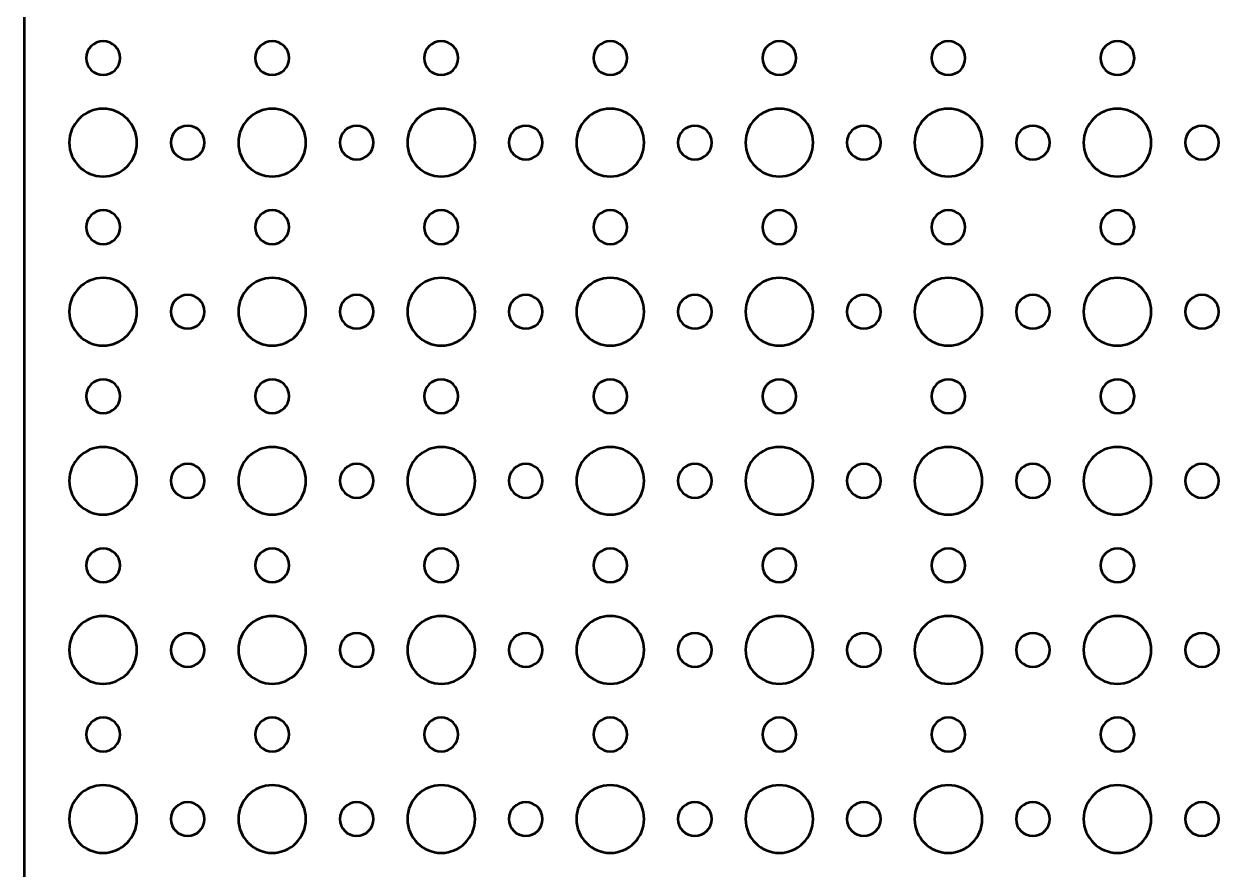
# Model space of a CAD drawing. Header units: centimetres. Extents: x -42 to 42, y -29.9 to 29.9.
# Drawn here: x -41.95 to -31.2, y 7.8 to 15.3 of the extents above; entities that cross this region are included whole.
import ezdxf

# ---------------------------------------------------------------- set-up
doc = ezdxf.new("R2010")
doc.units = ezdxf.units.CM
doc.header["$MEASUREMENT"] = 0
doc.layers.add('Layer 1', color=7, linetype='Continuous')

msp = doc.modelspace()

# ---------------------------------------------------------------- linework, layer by layer
at = {"layer": 'Layer 1', "lineweight": 53}
for points, knots in [([(41.95, 29.45), (41.95, 29.45), (41.95, -29.45), (41.95, -29.45), (41.95, -29.45), (41.95, -29.72614), (41.72614, -29.95), (41.45, -29.95), (41.45, -29.95), (41.45, -29.95), (-41.45, -29.95), (-41.45, -29.95), (-41.45, -29.95), (-41.72614, -29.95), (-41.95, -29.72614), (-41.95, -29.45), (-41.95, -29.45), (-41.95, -29.45), (-41.95, 29.45), (-41.95, 29.45), (-41.95, 29.45), (-41.95, 29.72614), (-41.72614, 29.95), (-41.45, 29.95), (-41.45, 29.95), (-41.45, 29.95), (41.45, 29.95), (41.45, 29.95), (41.45, 29.95), (41.72614, 29.95), (41.95, 29.72614), (41.95, 29.45)], [0, 0, 0, 0, 0.11111111, 0.11111111, 0.11111111, 0.11111111, 0.22222222, 0.22222222, 0.22222222, 0.22222222, 0.33333333, 0.33333333, 0.33333333, 0.33333333, 0.44444444, 0.44444444, 0.44444444, 0.44444444, 0.55555556, 0.55555556, 0.55555556, 0.55555556, 0.66666667, 0.66666667, 0.66666667, 0.66666667, 0.77777778, 0.77777778, 0.77777778, 0.77777778, 1, 1, 1, 1]), ([(-41.25, 14.85), (-41.33284, 14.85), (-41.4, 14.91716), (-41.4, 15), (-41.4, 15), (-41.4, 15.08284), (-41.33284, 15.15), (-41.25, 15.15), (-41.25, 15.15), (-41.16716, 15.15), (-41.1, 15.08284), (-41.1, 15), (-41.1, 15), (-41.1, 14.91716), (-41.16716, 14.85), (-41.25, 14.85)], [0, 0, 0, 0, 0.2, 0.2, 0.2, 0.2, 0.4, 0.4, 0.4, 0.4, 0.6, 0.6, 0.6, 0.6, 1, 1, 1, 1]), ([(-39.75, 14.85), (-39.83284, 14.85), (-39.9, 14.91716), (-39.9, 15), (-39.9, 15), (-39.9, 15.08284), (-39.83284, 15.15), (-39.75, 15.15), (-39.75, 15.15), (-39.66716, 15.15), (-39.6, 15.08284), (-39.6, 15), (-39.6, 15), (-39.6, 14.91716), (-39.66716, 14.85), (-39.75, 14.85)], [0, 0, 0, 0, 0.2, 0.2, 0.2, 0.2, 0.4, 0.4, 0.4, 0.4, 0.6, 0.6, 0.6, 0.6, 1, 1, 1, 1]), ([(-38.25, 14.85), (-38.33284, 14.85), (-38.4, 14.91716), (-38.4, 15), (-38.4, 15), (-38.4, 15.08284), (-38.33284, 15.15), (-38.25, 15.15), (-38.25, 15.15), (-38.16716, 15.15), (-38.1, 15.08284), (-38.1, 15), (-38.1, 15), (-38.1, 14.91716), (-38.16716, 14.85), (-38.25, 14.85)], [0, 0, 0, 0, 0.2, 0.2, 0.2, 0.2, 0.4, 0.4, 0.4, 0.4, 0.6, 0.6, 0.6, 0.6, 1, 1, 1, 1]), ([(-36.75, 14.85), (-36.83284, 14.85), (-36.9, 14.91716), (-36.9, 15), (-36.9, 15), (-36.9, 15.08284), (-36.83284, 15.15), (-36.75, 15.15), (-36.75, 15.15), (-36.66716, 15.15), (-36.6, 15.08284), (-36.6, 15), (-36.6, 15), (-36.6, 14.91716), (-36.66716, 14.85), (-36.75, 14.85)], [0, 0, 0, 0, 0.2, 0.2, 0.2, 0.2, 0.4, 0.4, 0.4, 0.4, 0.6, 0.6, 0.6, 0.6, 1, 1, 1, 1]), ([(-35.25, 14.85), (-35.33284, 14.85), (-35.4, 14.91716), (-35.4, 15), (-35.4, 15), (-35.4, 15.08284), (-35.33284, 15.15), (-35.25, 15.15), (-35.25, 15.15), (-35.16716, 15.15), (-35.1, 15.08284), (-35.1, 15), (-35.1, 15), (-35.1, 14.91716), (-35.16716, 14.85), (-35.25, 14.85)], [0, 0, 0, 0, 0.2, 0.2, 0.2, 0.2, 0.4, 0.4, 0.4, 0.4, 0.6, 0.6, 0.6, 0.6, 1, 1, 1, 1]), ([(-33.75, 14.85), (-33.83284, 14.85), (-33.9, 14.91716), (-33.9, 15), (-33.9, 15), (-33.9, 15.08284), (-33.83284, 15.15), (-33.75, 15.15), (-33.75, 15.15), (-33.66716, 15.15), (-33.6, 15.08284), (-33.6, 15), (-33.6, 15), (-33.6, 14.91716), (-33.66716, 14.85), (-33.75, 14.85)], [0, 0, 0, 0, 0.2, 0.2, 0.2, 0.2, 0.4, 0.4, 0.4, 0.4, 0.6, 0.6, 0.6, 0.6, 1, 1, 1, 1]), ([(-32.25, 14.85), (-32.33284, 14.85), (-32.4, 14.91716), (-32.4, 15), (-32.4, 15), (-32.4, 15.08284), (-32.33284, 15.15), (-32.25, 15.15), (-32.25, 15.15), (-32.16716, 15.15), (-32.1, 15.08284), (-32.1, 15), (-32.1, 15), (-32.1, 14.91716), (-32.16716, 14.85), (-32.25, 14.85)], [0, 0, 0, 0, 0.2, 0.2, 0.2, 0.2, 0.4, 0.4, 0.4, 0.4, 0.6, 0.6, 0.6, 0.6, 1, 1, 1, 1]), ([(-41.25, 13.95), (-41.41569, 13.95), (-41.55, 14.08431), (-41.55, 14.25), (-41.55, 14.25), (-41.55, 14.41569), (-41.41569, 14.55), (-41.25, 14.55), (-41.25, 14.55), (-41.08431, 14.55), (-40.95, 14.41569), (-40.95, 14.25), (-40.95, 14.25), (-40.95, 14.08431), (-41.08431, 13.95), (-41.25, 13.95)], [0, 0, 0, 0, 0.2, 0.2, 0.2, 0.2, 0.4, 0.4, 0.4, 0.4, 0.6, 0.6, 0.6, 0.6, 1, 1, 1, 1]), ([(-39.75, 13.95), (-39.91569, 13.95), (-40.05, 14.08431), (-40.05, 14.25), (-40.05, 14.25), (-40.05, 14.41569), (-39.91569, 14.55), (-39.75, 14.55), (-39.75, 14.55), (-39.58431, 14.55), (-39.45, 14.41569), (-39.45, 14.25), (-39.45, 14.25), (-39.45, 14.08431), (-39.58431, 13.95), (-39.75, 13.95)], [0, 0, 0, 0, 0.2, 0.2, 0.2, 0.2, 0.4, 0.4, 0.4, 0.4, 0.6, 0.6, 0.6, 0.6, 1, 1, 1, 1]), ([(-38.25, 13.95), (-38.41569, 13.95), (-38.55, 14.08431), (-38.55, 14.25), (-38.55, 14.25), (-38.55, 14.41569), (-38.41569, 14.55), (-38.25, 14.55), (-38.25, 14.55), (-38.08431, 14.55), (-37.95, 14.41569), (-37.95, 14.25), (-37.95, 14.25), (-37.95, 14.08431), (-38.08431, 13.95), (-38.25, 13.95)], [0, 0, 0, 0, 0.2, 0.2, 0.2, 0.2, 0.4, 0.4, 0.4, 0.4, 0.6, 0.6, 0.6, 0.6, 1, 1, 1, 1]), ([(-36.75, 13.95), (-36.91569, 13.95), (-37.05, 14.08431), (-37.05, 14.25), (-37.05, 14.25), (-37.05, 14.41569), (-36.91569, 14.55), (-36.75, 14.55), (-36.75, 14.55), (-36.58431, 14.55), (-36.45, 14.41569), (-36.45, 14.25), (-36.45, 14.25), (-36.45, 14.08431), (-36.58431, 13.95), (-36.75, 13.95)], [0, 0, 0, 0, 0.2, 0.2, 0.2, 0.2, 0.4, 0.4, 0.4, 0.4, 0.6, 0.6, 0.6, 0.6, 1, 1, 1, 1]), ([(-35.25, 13.95), (-35.41569, 13.95), (-35.55, 14.08431), (-35.55, 14.25), (-35.55, 14.25), (-35.55, 14.41569), (-35.41569, 14.55), (-35.25, 14.55), (-35.25, 14.55), (-35.08431, 14.55), (-34.95, 14.41569), (-34.95, 14.25), (-34.95, 14.25), (-34.95, 14.08431), (-35.08431, 13.95), (-35.25, 13.95)], [0, 0, 0, 0, 0.2, 0.2, 0.2, 0.2, 0.4, 0.4, 0.4, 0.4, 0.6, 0.6, 0.6, 0.6, 1, 1, 1, 1]), ([(-33.75, 13.95), (-33.91569, 13.95), (-34.05, 14.08431), (-34.05, 14.25), (-34.05, 14.25), (-34.05, 14.41569), (-33.91569, 14.55), (-33.75, 14.55), (-33.75, 14.55), (-33.58431, 14.55), (-33.45, 14.41569), (-33.45, 14.25), (-33.45, 14.25), (-33.45, 14.08431), (-33.58431, 13.95), (-33.75, 13.95)], [0, 0, 0, 0, 0.2, 0.2, 0.2, 0.2, 0.4, 0.4, 0.4, 0.4, 0.6, 0.6, 0.6, 0.6, 1, 1, 1, 1]), ([(-32.25, 13.95), (-32.41569, 13.95), (-32.55, 14.08431), (-32.55, 14.25), (-32.55, 14.25), (-32.55, 14.41569), (-32.41569, 14.55), (-32.25, 14.55), (-32.25, 14.55), (-32.08431, 14.55), (-31.95, 14.41569), (-31.95, 14.25), (-31.95, 14.25), (-31.95, 14.08431), (-32.08431, 13.95), (-32.25, 13.95)], [0, 0, 0, 0, 0.2, 0.2, 0.2, 0.2, 0.4, 0.4, 0.4, 0.4, 0.6, 0.6, 0.6, 0.6, 1, 1, 1, 1]), ([(-40.5, 14.1), (-40.58284, 14.1), (-40.65, 14.16716), (-40.65, 14.25), (-40.65, 14.25), (-40.65, 14.33284), (-40.58284, 14.4), (-40.5, 14.4), (-40.5, 14.4), (-40.41716, 14.4), (-40.35, 14.33284), (-40.35, 14.25), (-40.35, 14.25), (-40.35, 14.16716), (-40.41716, 14.1), (-40.5, 14.1)], [0, 0, 0, 0, 0.2, 0.2, 0.2, 0.2, 0.4, 0.4, 0.4, 0.4, 0.6, 0.6, 0.6, 0.6, 1, 1, 1, 1]), ([(-39, 14.1), (-39.08284, 14.1), (-39.15, 14.16716), (-39.15, 14.25), (-39.15, 14.25), (-39.15, 14.33284), (-39.08284, 14.4), (-39, 14.4), (-39, 14.4), (-38.91716, 14.4), (-38.85, 14.33284), (-38.85, 14.25), (-38.85, 14.25), (-38.85, 14.16716), (-38.91716, 14.1), (-39, 14.1)], [0, 0, 0, 0, 0.2, 0.2, 0.2, 0.2, 0.4, 0.4, 0.4, 0.4, 0.6, 0.6, 0.6, 0.6, 1, 1, 1, 1]), ([(-37.5, 14.1), (-37.58284, 14.1), (-37.65, 14.16716), (-37.65, 14.25), (-37.65, 14.25), (-37.65, 14.33284), (-37.58284, 14.4), (-37.5, 14.4), (-37.5, 14.4), (-37.41716, 14.4), (-37.35, 14.33284), (-37.35, 14.25), (-37.35, 14.25), (-37.35, 14.16716), (-37.41716, 14.1), (-37.5, 14.1)], [0, 0, 0, 0, 0.2, 0.2, 0.2, 0.2, 0.4, 0.4, 0.4, 0.4, 0.6, 0.6, 0.6, 0.6, 1, 1, 1, 1]), ([(-36, 14.1), (-36.08284, 14.1), (-36.15, 14.16716), (-36.15, 14.25), (-36.15, 14.25), (-36.15, 14.33284), (-36.08284, 14.4), (-36, 14.4), (-36, 14.4), (-35.91716, 14.4), (-35.85, 14.33284), (-35.85, 14.25), (-35.85, 14.25), (-35.85, 14.16716), (-35.91716, 14.1), (-36, 14.1)], [0, 0, 0, 0, 0.2, 0.2, 0.2, 0.2, 0.4, 0.4, 0.4, 0.4, 0.6, 0.6, 0.6, 0.6, 1, 1, 1, 1]), ([(-34.5, 14.1), (-34.58284, 14.1), (-34.65, 14.16716), (-34.65, 14.25), (-34.65, 14.25), (-34.65, 14.33284), (-34.58284, 14.4), (-34.5, 14.4), (-34.5, 14.4), (-34.41716, 14.4), (-34.35, 14.33284), (-34.35, 14.25), (-34.35, 14.25), (-34.35, 14.16716), (-34.41716, 14.1), (-34.5, 14.1)], [0, 0, 0, 0, 0.2, 0.2, 0.2, 0.2, 0.4, 0.4, 0.4, 0.4, 0.6, 0.6, 0.6, 0.6, 1, 1, 1, 1]), ([(-33, 14.1), (-33.08284, 14.1), (-33.15, 14.16716), (-33.15, 14.25), (-33.15, 14.25), (-33.15, 14.33284), (-33.08284, 14.4), (-33, 14.4), (-33, 14.4), (-32.91716, 14.4), (-32.85, 14.33284), (-32.85, 14.25), (-32.85, 14.25), (-32.85, 14.16716), (-32.91716, 14.1), (-33, 14.1)], [0, 0, 0, 0, 0.2, 0.2, 0.2, 0.2, 0.4, 0.4, 0.4, 0.4, 0.6, 0.6, 0.6, 0.6, 1, 1, 1, 1]), ([(-31.5, 14.1), (-31.58284, 14.1), (-31.65, 14.16716), (-31.65, 14.25), (-31.65, 14.25), (-31.65, 14.33284), (-31.58284, 14.4), (-31.5, 14.4), (-31.5, 14.4), (-31.41716, 14.4), (-31.35, 14.33284), (-31.35, 14.25), (-31.35, 14.25), (-31.35, 14.16716), (-31.41716, 14.1), (-31.5, 14.1)], [0, 0, 0, 0, 0.2, 0.2, 0.2, 0.2, 0.4, 0.4, 0.4, 0.4, 0.6, 0.6, 0.6, 0.6, 1, 1, 1, 1]), ([(-41.25, 13.35), (-41.33284, 13.35), (-41.4, 13.41716), (-41.4, 13.5), (-41.4, 13.5), (-41.4, 13.58284), (-41.33284, 13.65), (-41.25, 13.65), (-41.25, 13.65), (-41.16716, 13.65), (-41.1, 13.58284), (-41.1, 13.5), (-41.1, 13.5), (-41.1, 13.41716), (-41.16716, 13.35), (-41.25, 13.35)], [0, 0, 0, 0, 0.2, 0.2, 0.2, 0.2, 0.4, 0.4, 0.4, 0.4, 0.6, 0.6, 0.6, 0.6, 1, 1, 1, 1]), ([(-39.75, 13.35), (-39.83284, 13.35), (-39.9, 13.41716), (-39.9, 13.5), (-39.9, 13.5), (-39.9, 13.58284), (-39.83284, 13.65), (-39.75, 13.65), (-39.75, 13.65), (-39.66716, 13.65), (-39.6, 13.58284), (-39.6, 13.5), (-39.6, 13.5), (-39.6, 13.41716), (-39.66716, 13.35), (-39.75, 13.35)], [0, 0, 0, 0, 0.2, 0.2, 0.2, 0.2, 0.4, 0.4, 0.4, 0.4, 0.6, 0.6, 0.6, 0.6, 1, 1, 1, 1]), ([(-38.25, 13.35), (-38.33284, 13.35), (-38.4, 13.41716), (-38.4, 13.5), (-38.4, 13.5), (-38.4, 13.58284), (-38.33284, 13.65), (-38.25, 13.65), (-38.25, 13.65), (-38.16716, 13.65), (-38.1, 13.58284), (-38.1, 13.5), (-38.1, 13.5), (-38.1, 13.41716), (-38.16716, 13.35), (-38.25, 13.35)], [0, 0, 0, 0, 0.2, 0.2, 0.2, 0.2, 0.4, 0.4, 0.4, 0.4, 0.6, 0.6, 0.6, 0.6, 1, 1, 1, 1]), ([(-36.75, 13.35), (-36.83284, 13.35), (-36.9, 13.41716), (-36.9, 13.5), (-36.9, 13.5), (-36.9, 13.58284), (-36.83284, 13.65), (-36.75, 13.65), (-36.75, 13.65), (-36.66716, 13.65), (-36.6, 13.58284), (-36.6, 13.5), (-36.6, 13.5), (-36.6, 13.41716), (-36.66716, 13.35), (-36.75, 13.35)], [0, 0, 0, 0, 0.2, 0.2, 0.2, 0.2, 0.4, 0.4, 0.4, 0.4, 0.6, 0.6, 0.6, 0.6, 1, 1, 1, 1]), ([(-35.25, 13.35), (-35.33284, 13.35), (-35.4, 13.41716), (-35.4, 13.5), (-35.4, 13.5), (-35.4, 13.58284), (-35.33284, 13.65), (-35.25, 13.65), (-35.25, 13.65), (-35.16716, 13.65), (-35.1, 13.58284), (-35.1, 13.5), (-35.1, 13.5), (-35.1, 13.41716), (-35.16716, 13.35), (-35.25, 13.35)], [0, 0, 0, 0, 0.2, 0.2, 0.2, 0.2, 0.4, 0.4, 0.4, 0.4, 0.6, 0.6, 0.6, 0.6, 1, 1, 1, 1]), ([(-33.75, 13.35), (-33.83284, 13.35), (-33.9, 13.41716), (-33.9, 13.5), (-33.9, 13.5), (-33.9, 13.58284), (-33.83284, 13.65), (-33.75, 13.65), (-33.75, 13.65), (-33.66716, 13.65), (-33.6, 13.58284), (-33.6, 13.5), (-33.6, 13.5), (-33.6, 13.41716), (-33.66716, 13.35), (-33.75, 13.35)], [0, 0, 0, 0, 0.2, 0.2, 0.2, 0.2, 0.4, 0.4, 0.4, 0.4, 0.6, 0.6, 0.6, 0.6, 1, 1, 1, 1]), ([(-32.25, 13.35), (-32.33284, 13.35), (-32.4, 13.41716), (-32.4, 13.5), (-32.4, 13.5), (-32.4, 13.58284), (-32.33284, 13.65), (-32.25, 13.65), (-32.25, 13.65), (-32.16716, 13.65), (-32.1, 13.58284), (-32.1, 13.5), (-32.1, 13.5), (-32.1, 13.41716), (-32.16716, 13.35), (-32.25, 13.35)], [0, 0, 0, 0, 0.2, 0.2, 0.2, 0.2, 0.4, 0.4, 0.4, 0.4, 0.6, 0.6, 0.6, 0.6, 1, 1, 1, 1]), ([(-41.25, 12.45), (-41.41569, 12.45), (-41.55, 12.58431), (-41.55, 12.75), (-41.55, 12.75), (-41.55, 12.91569), (-41.41569, 13.05), (-41.25, 13.05), (-41.25, 13.05), (-41.08431, 13.05), (-40.95, 12.91569), (-40.95, 12.75), (-40.95, 12.75), (-40.95, 12.58431), (-41.08431, 12.45), (-41.25, 12.45)], [0, 0, 0, 0, 0.2, 0.2, 0.2, 0.2, 0.4, 0.4, 0.4, 0.4, 0.6, 0.6, 0.6, 0.6, 1, 1, 1, 1]), ([(-39.75, 12.45), (-39.91569, 12.45), (-40.05, 12.58431), (-40.05, 12.75), (-40.05, 12.75), (-40.05, 12.91569), (-39.91569, 13.05), (-39.75, 13.05), (-39.75, 13.05), (-39.58431, 13.05), (-39.45, 12.91569), (-39.45, 12.75), (-39.45, 12.75), (-39.45, 12.58431), (-39.58431, 12.45), (-39.75, 12.45)], [0, 0, 0, 0, 0.2, 0.2, 0.2, 0.2, 0.4, 0.4, 0.4, 0.4, 0.6, 0.6, 0.6, 0.6, 1, 1, 1, 1]), ([(-38.25, 12.45), (-38.41569, 12.45), (-38.55, 12.58431), (-38.55, 12.75), (-38.55, 12.75), (-38.55, 12.91569), (-38.41569, 13.05), (-38.25, 13.05), (-38.25, 13.05), (-38.08431, 13.05), (-37.95, 12.91569), (-37.95, 12.75), (-37.95, 12.75), (-37.95, 12.58431), (-38.08431, 12.45), (-38.25, 12.45)], [0, 0, 0, 0, 0.2, 0.2, 0.2, 0.2, 0.4, 0.4, 0.4, 0.4, 0.6, 0.6, 0.6, 0.6, 1, 1, 1, 1]), ([(-36.75, 12.45), (-36.91569, 12.45), (-37.05, 12.58431), (-37.05, 12.75), (-37.05, 12.75), (-37.05, 12.91569), (-36.91569, 13.05), (-36.75, 13.05), (-36.75, 13.05), (-36.58431, 13.05), (-36.45, 12.91569), (-36.45, 12.75), (-36.45, 12.75), (-36.45, 12.58431), (-36.58431, 12.45), (-36.75, 12.45)], [0, 0, 0, 0, 0.2, 0.2, 0.2, 0.2, 0.4, 0.4, 0.4, 0.4, 0.6, 0.6, 0.6, 0.6, 1, 1, 1, 1]), ([(-35.25, 12.45), (-35.41569, 12.45), (-35.55, 12.58431), (-35.55, 12.75), (-35.55, 12.75), (-35.55, 12.91569), (-35.41569, 13.05), (-35.25, 13.05), (-35.25, 13.05), (-35.08431, 13.05), (-34.95, 12.91569), (-34.95, 12.75), (-34.95, 12.75), (-34.95, 12.58431), (-35.08431, 12.45), (-35.25, 12.45)], [0, 0, 0, 0, 0.2, 0.2, 0.2, 0.2, 0.4, 0.4, 0.4, 0.4, 0.6, 0.6, 0.6, 0.6, 1, 1, 1, 1]), ([(-33.75, 12.45), (-33.91569, 12.45), (-34.05, 12.58431), (-34.05, 12.75), (-34.05, 12.75), (-34.05, 12.91569), (-33.91569, 13.05), (-33.75, 13.05), (-33.75, 13.05), (-33.58431, 13.05), (-33.45, 12.91569), (-33.45, 12.75), (-33.45, 12.75), (-33.45, 12.58431), (-33.58431, 12.45), (-33.75, 12.45)], [0, 0, 0, 0, 0.2, 0.2, 0.2, 0.2, 0.4, 0.4, 0.4, 0.4, 0.6, 0.6, 0.6, 0.6, 1, 1, 1, 1]), ([(-32.25, 12.45), (-32.41569, 12.45), (-32.55, 12.58431), (-32.55, 12.75), (-32.55, 12.75), (-32.55, 12.91569), (-32.41569, 13.05), (-32.25, 13.05), (-32.25, 13.05), (-32.08431, 13.05), (-31.95, 12.91569), (-31.95, 12.75), (-31.95, 12.75), (-31.95, 12.58431), (-32.08431, 12.45), (-32.25, 12.45)], [0, 0, 0, 0, 0.2, 0.2, 0.2, 0.2, 0.4, 0.4, 0.4, 0.4, 0.6, 0.6, 0.6, 0.6, 1, 1, 1, 1]), ([(-40.5, 12.6), (-40.58284, 12.6), (-40.65, 12.66716), (-40.65, 12.75), (-40.65, 12.75), (-40.65, 12.83284), (-40.58284, 12.9), (-40.5, 12.9), (-40.5, 12.9), (-40.41716, 12.9), (-40.35, 12.83284), (-40.35, 12.75), (-40.35, 12.75), (-40.35, 12.66716), (-40.41716, 12.6), (-40.5, 12.6)], [0, 0, 0, 0, 0.2, 0.2, 0.2, 0.2, 0.4, 0.4, 0.4, 0.4, 0.6, 0.6, 0.6, 0.6, 1, 1, 1, 1]), ([(-39, 12.6), (-39.08284, 12.6), (-39.15, 12.66716), (-39.15, 12.75), (-39.15, 12.75), (-39.15, 12.83284), (-39.08284, 12.9), (-39, 12.9), (-39, 12.9), (-38.91716, 12.9), (-38.85, 12.83284), (-38.85, 12.75), (-38.85, 12.75), (-38.85, 12.66716), (-38.91716, 12.6), (-39, 12.6)], [0, 0, 0, 0, 0.2, 0.2, 0.2, 0.2, 0.4, 0.4, 0.4, 0.4, 0.6, 0.6, 0.6, 0.6, 1, 1, 1, 1]), ([(-37.5, 12.6), (-37.58284, 12.6), (-37.65, 12.66716), (-37.65, 12.75), (-37.65, 12.75), (-37.65, 12.83284), (-37.58284, 12.9), (-37.5, 12.9), (-37.5, 12.9), (-37.41716, 12.9), (-37.35, 12.83284), (-37.35, 12.75), (-37.35, 12.75), (-37.35, 12.66716), (-37.41716, 12.6), (-37.5, 12.6)], [0, 0, 0, 0, 0.2, 0.2, 0.2, 0.2, 0.4, 0.4, 0.4, 0.4, 0.6, 0.6, 0.6, 0.6, 1, 1, 1, 1]), ([(-36, 12.6), (-36.08284, 12.6), (-36.15, 12.66716), (-36.15, 12.75), (-36.15, 12.75), (-36.15, 12.83284), (-36.08284, 12.9), (-36, 12.9), (-36, 12.9), (-35.91716, 12.9), (-35.85, 12.83284), (-35.85, 12.75), (-35.85, 12.75), (-35.85, 12.66716), (-35.91716, 12.6), (-36, 12.6)], [0, 0, 0, 0, 0.2, 0.2, 0.2, 0.2, 0.4, 0.4, 0.4, 0.4, 0.6, 0.6, 0.6, 0.6, 1, 1, 1, 1]), ([(-34.5, 12.6), (-34.58284, 12.6), (-34.65, 12.66716), (-34.65, 12.75), (-34.65, 12.75), (-34.65, 12.83284), (-34.58284, 12.9), (-34.5, 12.9), (-34.5, 12.9), (-34.41716, 12.9), (-34.35, 12.83284), (-34.35, 12.75), (-34.35, 12.75), (-34.35, 12.66716), (-34.41716, 12.6), (-34.5, 12.6)], [0, 0, 0, 0, 0.2, 0.2, 0.2, 0.2, 0.4, 0.4, 0.4, 0.4, 0.6, 0.6, 0.6, 0.6, 1, 1, 1, 1]), ([(-33, 12.6), (-33.08284, 12.6), (-33.15, 12.66716), (-33.15, 12.75), (-33.15, 12.75), (-33.15, 12.83284), (-33.08284, 12.9), (-33, 12.9), (-33, 12.9), (-32.91716, 12.9), (-32.85, 12.83284), (-32.85, 12.75), (-32.85, 12.75), (-32.85, 12.66716), (-32.91716, 12.6), (-33, 12.6)], [0, 0, 0, 0, 0.2, 0.2, 0.2, 0.2, 0.4, 0.4, 0.4, 0.4, 0.6, 0.6, 0.6, 0.6, 1, 1, 1, 1]), ([(-31.5, 12.6), (-31.58284, 12.6), (-31.65, 12.66716), (-31.65, 12.75), (-31.65, 12.75), (-31.65, 12.83284), (-31.58284, 12.9), (-31.5, 12.9), (-31.5, 12.9), (-31.41716, 12.9), (-31.35, 12.83284), (-31.35, 12.75), (-31.35, 12.75), (-31.35, 12.66716), (-31.41716, 12.6), (-31.5, 12.6)], [0, 0, 0, 0, 0.2, 0.2, 0.2, 0.2, 0.4, 0.4, 0.4, 0.4, 0.6, 0.6, 0.6, 0.6, 1, 1, 1, 1]), ([(-41.25, 11.85), (-41.33284, 11.85), (-41.4, 11.91716), (-41.4, 12), (-41.4, 12), (-41.4, 12.08284), (-41.33284, 12.15), (-41.25, 12.15), (-41.25, 12.15), (-41.16716, 12.15), (-41.1, 12.08284), (-41.1, 12), (-41.1, 12), (-41.1, 11.91716), (-41.16716, 11.85), (-41.25, 11.85)], [0, 0, 0, 0, 0.2, 0.2, 0.2, 0.2, 0.4, 0.4, 0.4, 0.4, 0.6, 0.6, 0.6, 0.6, 1, 1, 1, 1]), ([(-39.75, 11.85), (-39.83284, 11.85), (-39.9, 11.91716), (-39.9, 12), (-39.9, 12), (-39.9, 12.08284), (-39.83284, 12.15), (-39.75, 12.15), (-39.75, 12.15), (-39.66716, 12.15), (-39.6, 12.08284), (-39.6, 12), (-39.6, 12), (-39.6, 11.91716), (-39.66716, 11.85), (-39.75, 11.85)], [0, 0, 0, 0, 0.2, 0.2, 0.2, 0.2, 0.4, 0.4, 0.4, 0.4, 0.6, 0.6, 0.6, 0.6, 1, 1, 1, 1]), ([(-38.25, 11.85), (-38.33284, 11.85), (-38.4, 11.91716), (-38.4, 12), (-38.4, 12), (-38.4, 12.08284), (-38.33284, 12.15), (-38.25, 12.15), (-38.25, 12.15), (-38.16716, 12.15), (-38.1, 12.08284), (-38.1, 12), (-38.1, 12), (-38.1, 11.91716), (-38.16716, 11.85), (-38.25, 11.85)], [0, 0, 0, 0, 0.2, 0.2, 0.2, 0.2, 0.4, 0.4, 0.4, 0.4, 0.6, 0.6, 0.6, 0.6, 1, 1, 1, 1]), ([(-36.75, 11.85), (-36.83284, 11.85), (-36.9, 11.91716), (-36.9, 12), (-36.9, 12), (-36.9, 12.08284), (-36.83284, 12.15), (-36.75, 12.15), (-36.75, 12.15), (-36.66716, 12.15), (-36.6, 12.08284), (-36.6, 12), (-36.6, 12), (-36.6, 11.91716), (-36.66716, 11.85), (-36.75, 11.85)], [0, 0, 0, 0, 0.2, 0.2, 0.2, 0.2, 0.4, 0.4, 0.4, 0.4, 0.6, 0.6, 0.6, 0.6, 1, 1, 1, 1]), ([(-35.25, 11.85), (-35.33284, 11.85), (-35.4, 11.91716), (-35.4, 12), (-35.4, 12), (-35.4, 12.08284), (-35.33284, 12.15), (-35.25, 12.15), (-35.25, 12.15), (-35.16716, 12.15), (-35.1, 12.08284), (-35.1, 12), (-35.1, 12), (-35.1, 11.91716), (-35.16716, 11.85), (-35.25, 11.85)], [0, 0, 0, 0, 0.2, 0.2, 0.2, 0.2, 0.4, 0.4, 0.4, 0.4, 0.6, 0.6, 0.6, 0.6, 1, 1, 1, 1]), ([(-33.75, 11.85), (-33.83284, 11.85), (-33.9, 11.91716), (-33.9, 12), (-33.9, 12), (-33.9, 12.08284), (-33.83284, 12.15), (-33.75, 12.15), (-33.75, 12.15), (-33.66716, 12.15), (-33.6, 12.08284), (-33.6, 12), (-33.6, 12), (-33.6, 11.91716), (-33.66716, 11.85), (-33.75, 11.85)], [0, 0, 0, 0, 0.2, 0.2, 0.2, 0.2, 0.4, 0.4, 0.4, 0.4, 0.6, 0.6, 0.6, 0.6, 1, 1, 1, 1]), ([(-32.25, 11.85), (-32.33284, 11.85), (-32.4, 11.91716), (-32.4, 12), (-32.4, 12), (-32.4, 12.08284), (-32.33284, 12.15), (-32.25, 12.15), (-32.25, 12.15), (-32.16716, 12.15), (-32.1, 12.08284), (-32.1, 12), (-32.1, 12), (-32.1, 11.91716), (-32.16716, 11.85), (-32.25, 11.85)], [0, 0, 0, 0, 0.2, 0.2, 0.2, 0.2, 0.4, 0.4, 0.4, 0.4, 0.6, 0.6, 0.6, 0.6, 1, 1, 1, 1]), ([(-41.25, 10.95), (-41.41569, 10.95), (-41.55, 11.08431), (-41.55, 11.25), (-41.55, 11.25), (-41.55, 11.41569), (-41.41569, 11.55), (-41.25, 11.55), (-41.25, 11.55), (-41.08431, 11.55), (-40.95, 11.41569), (-40.95, 11.25), (-40.95, 11.25), (-40.95, 11.08431), (-41.08431, 10.95), (-41.25, 10.95)], [0, 0, 0, 0, 0.2, 0.2, 0.2, 0.2, 0.4, 0.4, 0.4, 0.4, 0.6, 0.6, 0.6, 0.6, 1, 1, 1, 1]), ([(-39.75, 10.95), (-39.91569, 10.95), (-40.05, 11.08431), (-40.05, 11.25), (-40.05, 11.25), (-40.05, 11.41569), (-39.91569, 11.55), (-39.75, 11.55), (-39.75, 11.55), (-39.58431, 11.55), (-39.45, 11.41569), (-39.45, 11.25), (-39.45, 11.25), (-39.45, 11.08431), (-39.58431, 10.95), (-39.75, 10.95)], [0, 0, 0, 0, 0.2, 0.2, 0.2, 0.2, 0.4, 0.4, 0.4, 0.4, 0.6, 0.6, 0.6, 0.6, 1, 1, 1, 1]), ([(-38.25, 10.95), (-38.41569, 10.95), (-38.55, 11.08431), (-38.55, 11.25), (-38.55, 11.25), (-38.55, 11.41569), (-38.41569, 11.55), (-38.25, 11.55), (-38.25, 11.55), (-38.08431, 11.55), (-37.95, 11.41569), (-37.95, 11.25), (-37.95, 11.25), (-37.95, 11.08431), (-38.08431, 10.95), (-38.25, 10.95)], [0, 0, 0, 0, 0.2, 0.2, 0.2, 0.2, 0.4, 0.4, 0.4, 0.4, 0.6, 0.6, 0.6, 0.6, 1, 1, 1, 1]), ([(-36.75, 10.95), (-36.91569, 10.95), (-37.05, 11.08431), (-37.05, 11.25), (-37.05, 11.25), (-37.05, 11.41569), (-36.91569, 11.55), (-36.75, 11.55), (-36.75, 11.55), (-36.58431, 11.55), (-36.45, 11.41569), (-36.45, 11.25), (-36.45, 11.25), (-36.45, 11.08431), (-36.58431, 10.95), (-36.75, 10.95)], [0, 0, 0, 0, 0.2, 0.2, 0.2, 0.2, 0.4, 0.4, 0.4, 0.4, 0.6, 0.6, 0.6, 0.6, 1, 1, 1, 1]), ([(-35.25, 10.95), (-35.41569, 10.95), (-35.55, 11.08431), (-35.55, 11.25), (-35.55, 11.25), (-35.55, 11.41569), (-35.41569, 11.55), (-35.25, 11.55), (-35.25, 11.55), (-35.08431, 11.55), (-34.95, 11.41569), (-34.95, 11.25), (-34.95, 11.25), (-34.95, 11.08431), (-35.08431, 10.95), (-35.25, 10.95)], [0, 0, 0, 0, 0.2, 0.2, 0.2, 0.2, 0.4, 0.4, 0.4, 0.4, 0.6, 0.6, 0.6, 0.6, 1, 1, 1, 1]), ([(-33.75, 10.95), (-33.91569, 10.95), (-34.05, 11.08431), (-34.05, 11.25), (-34.05, 11.25), (-34.05, 11.41569), (-33.91569, 11.55), (-33.75, 11.55), (-33.75, 11.55), (-33.58431, 11.55), (-33.45, 11.41569), (-33.45, 11.25), (-33.45, 11.25), (-33.45, 11.08431), (-33.58431, 10.95), (-33.75, 10.95)], [0, 0, 0, 0, 0.2, 0.2, 0.2, 0.2, 0.4, 0.4, 0.4, 0.4, 0.6, 0.6, 0.6, 0.6, 1, 1, 1, 1]), ([(-32.25, 10.95), (-32.41569, 10.95), (-32.55, 11.08431), (-32.55, 11.25), (-32.55, 11.25), (-32.55, 11.41569), (-32.41569, 11.55), (-32.25, 11.55), (-32.25, 11.55), (-32.08431, 11.55), (-31.95, 11.41569), (-31.95, 11.25), (-31.95, 11.25), (-31.95, 11.08431), (-32.08431, 10.95), (-32.25, 10.95)], [0, 0, 0, 0, 0.2, 0.2, 0.2, 0.2, 0.4, 0.4, 0.4, 0.4, 0.6, 0.6, 0.6, 0.6, 1, 1, 1, 1]), ([(-40.5, 11.1), (-40.58284, 11.1), (-40.65, 11.16716), (-40.65, 11.25), (-40.65, 11.25), (-40.65, 11.33284), (-40.58284, 11.4), (-40.5, 11.4), (-40.5, 11.4), (-40.41716, 11.4), (-40.35, 11.33284), (-40.35, 11.25), (-40.35, 11.25), (-40.35, 11.16716), (-40.41716, 11.1), (-40.5, 11.1)], [0, 0, 0, 0, 0.2, 0.2, 0.2, 0.2, 0.4, 0.4, 0.4, 0.4, 0.6, 0.6, 0.6, 0.6, 1, 1, 1, 1]), ([(-39, 11.1), (-39.08284, 11.1), (-39.15, 11.16716), (-39.15, 11.25), (-39.15, 11.25), (-39.15, 11.33284), (-39.08284, 11.4), (-39, 11.4), (-39, 11.4), (-38.91716, 11.4), (-38.85, 11.33284), (-38.85, 11.25), (-38.85, 11.25), (-38.85, 11.16716), (-38.91716, 11.1), (-39, 11.1)], [0, 0, 0, 0, 0.2, 0.2, 0.2, 0.2, 0.4, 0.4, 0.4, 0.4, 0.6, 0.6, 0.6, 0.6, 1, 1, 1, 1]), ([(-37.5, 11.1), (-37.58284, 11.1), (-37.65, 11.16716), (-37.65, 11.25), (-37.65, 11.25), (-37.65, 11.33284), (-37.58284, 11.4), (-37.5, 11.4), (-37.5, 11.4), (-37.41716, 11.4), (-37.35, 11.33284), (-37.35, 11.25), (-37.35, 11.25), (-37.35, 11.16716), (-37.41716, 11.1), (-37.5, 11.1)], [0, 0, 0, 0, 0.2, 0.2, 0.2, 0.2, 0.4, 0.4, 0.4, 0.4, 0.6, 0.6, 0.6, 0.6, 1, 1, 1, 1]), ([(-36, 11.1), (-36.08284, 11.1), (-36.15, 11.16716), (-36.15, 11.25), (-36.15, 11.25), (-36.15, 11.33284), (-36.08284, 11.4), (-36, 11.4), (-36, 11.4), (-35.91716, 11.4), (-35.85, 11.33284), (-35.85, 11.25), (-35.85, 11.25), (-35.85, 11.16716), (-35.91716, 11.1), (-36, 11.1)], [0, 0, 0, 0, 0.2, 0.2, 0.2, 0.2, 0.4, 0.4, 0.4, 0.4, 0.6, 0.6, 0.6, 0.6, 1, 1, 1, 1]), ([(-34.5, 11.1), (-34.58284, 11.1), (-34.65, 11.16716), (-34.65, 11.25), (-34.65, 11.25), (-34.65, 11.33284), (-34.58284, 11.4), (-34.5, 11.4), (-34.5, 11.4), (-34.41716, 11.4), (-34.35, 11.33284), (-34.35, 11.25), (-34.35, 11.25), (-34.35, 11.16716), (-34.41716, 11.1), (-34.5, 11.1)], [0, 0, 0, 0, 0.2, 0.2, 0.2, 0.2, 0.4, 0.4, 0.4, 0.4, 0.6, 0.6, 0.6, 0.6, 1, 1, 1, 1]), ([(-33, 11.1), (-33.08284, 11.1), (-33.15, 11.16716), (-33.15, 11.25), (-33.15, 11.25), (-33.15, 11.33284), (-33.08284, 11.4), (-33, 11.4), (-33, 11.4), (-32.91716, 11.4), (-32.85, 11.33284), (-32.85, 11.25), (-32.85, 11.25), (-32.85, 11.16716), (-32.91716, 11.1), (-33, 11.1)], [0, 0, 0, 0, 0.2, 0.2, 0.2, 0.2, 0.4, 0.4, 0.4, 0.4, 0.6, 0.6, 0.6, 0.6, 1, 1, 1, 1]), ([(-31.5, 11.1), (-31.58284, 11.1), (-31.65, 11.16716), (-31.65, 11.25), (-31.65, 11.25), (-31.65, 11.33284), (-31.58284, 11.4), (-31.5, 11.4), (-31.5, 11.4), (-31.41716, 11.4), (-31.35, 11.33284), (-31.35, 11.25), (-31.35, 11.25), (-31.35, 11.16716), (-31.41716, 11.1), (-31.5, 11.1)], [0, 0, 0, 0, 0.2, 0.2, 0.2, 0.2, 0.4, 0.4, 0.4, 0.4, 0.6, 0.6, 0.6, 0.6, 1, 1, 1, 1]), ([(-41.25, 10.35), (-41.33284, 10.35), (-41.4, 10.41716), (-41.4, 10.5), (-41.4, 10.5), (-41.4, 10.58284), (-41.33284, 10.65), (-41.25, 10.65), (-41.25, 10.65), (-41.16716, 10.65), (-41.1, 10.58284), (-41.1, 10.5), (-41.1, 10.5), (-41.1, 10.41716), (-41.16716, 10.35), (-41.25, 10.35)], [0, 0, 0, 0, 0.2, 0.2, 0.2, 0.2, 0.4, 0.4, 0.4, 0.4, 0.6, 0.6, 0.6, 0.6, 1, 1, 1, 1]), ([(-39.75, 10.35), (-39.83284, 10.35), (-39.9, 10.41716), (-39.9, 10.5), (-39.9, 10.5), (-39.9, 10.58284), (-39.83284, 10.65), (-39.75, 10.65), (-39.75, 10.65), (-39.66716, 10.65), (-39.6, 10.58284), (-39.6, 10.5), (-39.6, 10.5), (-39.6, 10.41716), (-39.66716, 10.35), (-39.75, 10.35)], [0, 0, 0, 0, 0.2, 0.2, 0.2, 0.2, 0.4, 0.4, 0.4, 0.4, 0.6, 0.6, 0.6, 0.6, 1, 1, 1, 1]), ([(-38.25, 10.35), (-38.33284, 10.35), (-38.4, 10.41716), (-38.4, 10.5), (-38.4, 10.5), (-38.4, 10.58284), (-38.33284, 10.65), (-38.25, 10.65), (-38.25, 10.65), (-38.16716, 10.65), (-38.1, 10.58284), (-38.1, 10.5), (-38.1, 10.5), (-38.1, 10.41716), (-38.16716, 10.35), (-38.25, 10.35)], [0, 0, 0, 0, 0.2, 0.2, 0.2, 0.2, 0.4, 0.4, 0.4, 0.4, 0.6, 0.6, 0.6, 0.6, 1, 1, 1, 1]), ([(-36.75, 10.35), (-36.83284, 10.35), (-36.9, 10.41716), (-36.9, 10.5), (-36.9, 10.5), (-36.9, 10.58284), (-36.83284, 10.65), (-36.75, 10.65), (-36.75, 10.65), (-36.66716, 10.65), (-36.6, 10.58284), (-36.6, 10.5), (-36.6, 10.5), (-36.6, 10.41716), (-36.66716, 10.35), (-36.75, 10.35)], [0, 0, 0, 0, 0.2, 0.2, 0.2, 0.2, 0.4, 0.4, 0.4, 0.4, 0.6, 0.6, 0.6, 0.6, 1, 1, 1, 1]), ([(-35.25, 10.35), (-35.33284, 10.35), (-35.4, 10.41716), (-35.4, 10.5), (-35.4, 10.5), (-35.4, 10.58284), (-35.33284, 10.65), (-35.25, 10.65), (-35.25, 10.65), (-35.16716, 10.65), (-35.1, 10.58284), (-35.1, 10.5), (-35.1, 10.5), (-35.1, 10.41716), (-35.16716, 10.35), (-35.25, 10.35)], [0, 0, 0, 0, 0.2, 0.2, 0.2, 0.2, 0.4, 0.4, 0.4, 0.4, 0.6, 0.6, 0.6, 0.6, 1, 1, 1, 1]), ([(-33.75, 10.35), (-33.83284, 10.35), (-33.9, 10.41716), (-33.9, 10.5), (-33.9, 10.5), (-33.9, 10.58284), (-33.83284, 10.65), (-33.75, 10.65), (-33.75, 10.65), (-33.66716, 10.65), (-33.6, 10.58284), (-33.6, 10.5), (-33.6, 10.5), (-33.6, 10.41716), (-33.66716, 10.35), (-33.75, 10.35)], [0, 0, 0, 0, 0.2, 0.2, 0.2, 0.2, 0.4, 0.4, 0.4, 0.4, 0.6, 0.6, 0.6, 0.6, 1, 1, 1, 1]), ([(-32.25, 10.35), (-32.33284, 10.35), (-32.4, 10.41716), (-32.4, 10.5), (-32.4, 10.5), (-32.4, 10.58284), (-32.33284, 10.65), (-32.25, 10.65), (-32.25, 10.65), (-32.16716, 10.65), (-32.1, 10.58284), (-32.1, 10.5), (-32.1, 10.5), (-32.1, 10.41716), (-32.16716, 10.35), (-32.25, 10.35)], [0, 0, 0, 0, 0.2, 0.2, 0.2, 0.2, 0.4, 0.4, 0.4, 0.4, 0.6, 0.6, 0.6, 0.6, 1, 1, 1, 1]), ([(-41.25, 9.45), (-41.41569, 9.45), (-41.55, 9.58431), (-41.55, 9.75), (-41.55, 9.75), (-41.55, 9.91569), (-41.41569, 10.05), (-41.25, 10.05), (-41.25, 10.05), (-41.08431, 10.05), (-40.95, 9.91569), (-40.95, 9.75), (-40.95, 9.75), (-40.95, 9.58431), (-41.08431, 9.45), (-41.25, 9.45)], [0, 0, 0, 0, 0.2, 0.2, 0.2, 0.2, 0.4, 0.4, 0.4, 0.4, 0.6, 0.6, 0.6, 0.6, 1, 1, 1, 1]), ([(-39.75, 9.45), (-39.91569, 9.45), (-40.05, 9.58431), (-40.05, 9.75), (-40.05, 9.75), (-40.05, 9.91569), (-39.91569, 10.05), (-39.75, 10.05), (-39.75, 10.05), (-39.58431, 10.05), (-39.45, 9.91569), (-39.45, 9.75), (-39.45, 9.75), (-39.45, 9.58431), (-39.58431, 9.45), (-39.75, 9.45)], [0, 0, 0, 0, 0.2, 0.2, 0.2, 0.2, 0.4, 0.4, 0.4, 0.4, 0.6, 0.6, 0.6, 0.6, 1, 1, 1, 1]), ([(-38.25, 9.45), (-38.41569, 9.45), (-38.55, 9.58431), (-38.55, 9.75), (-38.55, 9.75), (-38.55, 9.91569), (-38.41569, 10.05), (-38.25, 10.05), (-38.25, 10.05), (-38.08431, 10.05), (-37.95, 9.91569), (-37.95, 9.75), (-37.95, 9.75), (-37.95, 9.58431), (-38.08431, 9.45), (-38.25, 9.45)], [0, 0, 0, 0, 0.2, 0.2, 0.2, 0.2, 0.4, 0.4, 0.4, 0.4, 0.6, 0.6, 0.6, 0.6, 1, 1, 1, 1]), ([(-36.75, 9.45), (-36.91569, 9.45), (-37.05, 9.58431), (-37.05, 9.75), (-37.05, 9.75), (-37.05, 9.91569), (-36.91569, 10.05), (-36.75, 10.05), (-36.75, 10.05), (-36.58431, 10.05), (-36.45, 9.91569), (-36.45, 9.75), (-36.45, 9.75), (-36.45, 9.58431), (-36.58431, 9.45), (-36.75, 9.45)], [0, 0, 0, 0, 0.2, 0.2, 0.2, 0.2, 0.4, 0.4, 0.4, 0.4, 0.6, 0.6, 0.6, 0.6, 1, 1, 1, 1]), ([(-35.25, 9.45), (-35.41569, 9.45), (-35.55, 9.58431), (-35.55, 9.75), (-35.55, 9.75), (-35.55, 9.91569), (-35.41569, 10.05), (-35.25, 10.05), (-35.25, 10.05), (-35.08431, 10.05), (-34.95, 9.91569), (-34.95, 9.75), (-34.95, 9.75), (-34.95, 9.58431), (-35.08431, 9.45), (-35.25, 9.45)], [0, 0, 0, 0, 0.2, 0.2, 0.2, 0.2, 0.4, 0.4, 0.4, 0.4, 0.6, 0.6, 0.6, 0.6, 1, 1, 1, 1]), ([(-33.75, 9.45), (-33.91569, 9.45), (-34.05, 9.58431), (-34.05, 9.75), (-34.05, 9.75), (-34.05, 9.91569), (-33.91569, 10.05), (-33.75, 10.05), (-33.75, 10.05), (-33.58431, 10.05), (-33.45, 9.91569), (-33.45, 9.75), (-33.45, 9.75), (-33.45, 9.58431), (-33.58431, 9.45), (-33.75, 9.45)], [0, 0, 0, 0, 0.2, 0.2, 0.2, 0.2, 0.4, 0.4, 0.4, 0.4, 0.6, 0.6, 0.6, 0.6, 1, 1, 1, 1]), ([(-32.25, 9.45), (-32.41569, 9.45), (-32.55, 9.58431), (-32.55, 9.75), (-32.55, 9.75), (-32.55, 9.91569), (-32.41569, 10.05), (-32.25, 10.05), (-32.25, 10.05), (-32.08431, 10.05), (-31.95, 9.91569), (-31.95, 9.75), (-31.95, 9.75), (-31.95, 9.58431), (-32.08431, 9.45), (-32.25, 9.45)], [0, 0, 0, 0, 0.2, 0.2, 0.2, 0.2, 0.4, 0.4, 0.4, 0.4, 0.6, 0.6, 0.6, 0.6, 1, 1, 1, 1]), ([(-40.5, 9.6), (-40.58284, 9.6), (-40.65, 9.66716), (-40.65, 9.75), (-40.65, 9.75), (-40.65, 9.83284), (-40.58284, 9.9), (-40.5, 9.9), (-40.5, 9.9), (-40.41716, 9.9), (-40.35, 9.83284), (-40.35, 9.75), (-40.35, 9.75), (-40.35, 9.66716), (-40.41716, 9.6), (-40.5, 9.6)], [0, 0, 0, 0, 0.2, 0.2, 0.2, 0.2, 0.4, 0.4, 0.4, 0.4, 0.6, 0.6, 0.6, 0.6, 1, 1, 1, 1]), ([(-39, 9.6), (-39.08284, 9.6), (-39.15, 9.66716), (-39.15, 9.75), (-39.15, 9.75), (-39.15, 9.83284), (-39.08284, 9.9), (-39, 9.9), (-39, 9.9), (-38.91716, 9.9), (-38.85, 9.83284), (-38.85, 9.75), (-38.85, 9.75), (-38.85, 9.66716), (-38.91716, 9.6), (-39, 9.6)], [0, 0, 0, 0, 0.2, 0.2, 0.2, 0.2, 0.4, 0.4, 0.4, 0.4, 0.6, 0.6, 0.6, 0.6, 1, 1, 1, 1]), ([(-37.5, 9.6), (-37.58284, 9.6), (-37.65, 9.66716), (-37.65, 9.75), (-37.65, 9.75), (-37.65, 9.83284), (-37.58284, 9.9), (-37.5, 9.9), (-37.5, 9.9), (-37.41716, 9.9), (-37.35, 9.83284), (-37.35, 9.75), (-37.35, 9.75), (-37.35, 9.66716), (-37.41716, 9.6), (-37.5, 9.6)], [0, 0, 0, 0, 0.2, 0.2, 0.2, 0.2, 0.4, 0.4, 0.4, 0.4, 0.6, 0.6, 0.6, 0.6, 1, 1, 1, 1]), ([(-36, 9.6), (-36.08284, 9.6), (-36.15, 9.66716), (-36.15, 9.75), (-36.15, 9.75), (-36.15, 9.83284), (-36.08284, 9.9), (-36, 9.9), (-36, 9.9), (-35.91716, 9.9), (-35.85, 9.83284), (-35.85, 9.75), (-35.85, 9.75), (-35.85, 9.66716), (-35.91716, 9.6), (-36, 9.6)], [0, 0, 0, 0, 0.2, 0.2, 0.2, 0.2, 0.4, 0.4, 0.4, 0.4, 0.6, 0.6, 0.6, 0.6, 1, 1, 1, 1]), ([(-34.5, 9.6), (-34.58284, 9.6), (-34.65, 9.66716), (-34.65, 9.75), (-34.65, 9.75), (-34.65, 9.83284), (-34.58284, 9.9), (-34.5, 9.9), (-34.5, 9.9), (-34.41716, 9.9), (-34.35, 9.83284), (-34.35, 9.75), (-34.35, 9.75), (-34.35, 9.66716), (-34.41716, 9.6), (-34.5, 9.6)], [0, 0, 0, 0, 0.2, 0.2, 0.2, 0.2, 0.4, 0.4, 0.4, 0.4, 0.6, 0.6, 0.6, 0.6, 1, 1, 1, 1]), ([(-33, 9.6), (-33.08284, 9.6), (-33.15, 9.66716), (-33.15, 9.75), (-33.15, 9.75), (-33.15, 9.83284), (-33.08284, 9.9), (-33, 9.9), (-33, 9.9), (-32.91716, 9.9), (-32.85, 9.83284), (-32.85, 9.75), (-32.85, 9.75), (-32.85, 9.66716), (-32.91716, 9.6), (-33, 9.6)], [0, 0, 0, 0, 0.2, 0.2, 0.2, 0.2, 0.4, 0.4, 0.4, 0.4, 0.6, 0.6, 0.6, 0.6, 1, 1, 1, 1]), ([(-31.5, 9.6), (-31.58284, 9.6), (-31.65, 9.66716), (-31.65, 9.75), (-31.65, 9.75), (-31.65, 9.83284), (-31.58284, 9.9), (-31.5, 9.9), (-31.5, 9.9), (-31.41716, 9.9), (-31.35, 9.83284), (-31.35, 9.75), (-31.35, 9.75), (-31.35, 9.66716), (-31.41716, 9.6), (-31.5, 9.6)], [0, 0, 0, 0, 0.2, 0.2, 0.2, 0.2, 0.4, 0.4, 0.4, 0.4, 0.6, 0.6, 0.6, 0.6, 1, 1, 1, 1]), ([(-41.25, 8.85), (-41.33284, 8.85), (-41.4, 8.91716), (-41.4, 9), (-41.4, 9), (-41.4, 9.08284), (-41.33284, 9.15), (-41.25, 9.15), (-41.25, 9.15), (-41.16716, 9.15), (-41.1, 9.08284), (-41.1, 9), (-41.1, 9), (-41.1, 8.91716), (-41.16716, 8.85), (-41.25, 8.85)], [0, 0, 0, 0, 0.2, 0.2, 0.2, 0.2, 0.4, 0.4, 0.4, 0.4, 0.6, 0.6, 0.6, 0.6, 1, 1, 1, 1]), ([(-39.75, 8.85), (-39.83284, 8.85), (-39.9, 8.91716), (-39.9, 9), (-39.9, 9), (-39.9, 9.08284), (-39.83284, 9.15), (-39.75, 9.15), (-39.75, 9.15), (-39.66716, 9.15), (-39.6, 9.08284), (-39.6, 9), (-39.6, 9), (-39.6, 8.91716), (-39.66716, 8.85), (-39.75, 8.85)], [0, 0, 0, 0, 0.2, 0.2, 0.2, 0.2, 0.4, 0.4, 0.4, 0.4, 0.6, 0.6, 0.6, 0.6, 1, 1, 1, 1]), ([(-38.25, 8.85), (-38.33284, 8.85), (-38.4, 8.91716), (-38.4, 9), (-38.4, 9), (-38.4, 9.08284), (-38.33284, 9.15), (-38.25, 9.15), (-38.25, 9.15), (-38.16716, 9.15), (-38.1, 9.08284), (-38.1, 9), (-38.1, 9), (-38.1, 8.91716), (-38.16716, 8.85), (-38.25, 8.85)], [0, 0, 0, 0, 0.2, 0.2, 0.2, 0.2, 0.4, 0.4, 0.4, 0.4, 0.6, 0.6, 0.6, 0.6, 1, 1, 1, 1]), ([(-36.75, 8.85), (-36.83284, 8.85), (-36.9, 8.91716), (-36.9, 9), (-36.9, 9), (-36.9, 9.08284), (-36.83284, 9.15), (-36.75, 9.15), (-36.75, 9.15), (-36.66716, 9.15), (-36.6, 9.08284), (-36.6, 9), (-36.6, 9), (-36.6, 8.91716), (-36.66716, 8.85), (-36.75, 8.85)], [0, 0, 0, 0, 0.2, 0.2, 0.2, 0.2, 0.4, 0.4, 0.4, 0.4, 0.6, 0.6, 0.6, 0.6, 1, 1, 1, 1]), ([(-35.25, 8.85), (-35.33284, 8.85), (-35.4, 8.91716), (-35.4, 9), (-35.4, 9), (-35.4, 9.08284), (-35.33284, 9.15), (-35.25, 9.15), (-35.25, 9.15), (-35.16716, 9.15), (-35.1, 9.08284), (-35.1, 9), (-35.1, 9), (-35.1, 8.91716), (-35.16716, 8.85), (-35.25, 8.85)], [0, 0, 0, 0, 0.2, 0.2, 0.2, 0.2, 0.4, 0.4, 0.4, 0.4, 0.6, 0.6, 0.6, 0.6, 1, 1, 1, 1]), ([(-33.75, 8.85), (-33.83284, 8.85), (-33.9, 8.91716), (-33.9, 9), (-33.9, 9), (-33.9, 9.08284), (-33.83284, 9.15), (-33.75, 9.15), (-33.75, 9.15), (-33.66716, 9.15), (-33.6, 9.08284), (-33.6, 9), (-33.6, 9), (-33.6, 8.91716), (-33.66716, 8.85), (-33.75, 8.85)], [0, 0, 0, 0, 0.2, 0.2, 0.2, 0.2, 0.4, 0.4, 0.4, 0.4, 0.6, 0.6, 0.6, 0.6, 1, 1, 1, 1]), ([(-32.25, 8.85), (-32.33284, 8.85), (-32.4, 8.91716), (-32.4, 9), (-32.4, 9), (-32.4, 9.08284), (-32.33284, 9.15), (-32.25, 9.15), (-32.25, 9.15), (-32.16716, 9.15), (-32.1, 9.08284), (-32.1, 9), (-32.1, 9), (-32.1, 8.91716), (-32.16716, 8.85), (-32.25, 8.85)], [0, 0, 0, 0, 0.2, 0.2, 0.2, 0.2, 0.4, 0.4, 0.4, 0.4, 0.6, 0.6, 0.6, 0.6, 1, 1, 1, 1]), ([(-41.25, 7.95), (-41.41569, 7.95), (-41.55, 8.08431), (-41.55, 8.25), (-41.55, 8.25), (-41.55, 8.41569), (-41.41569, 8.55), (-41.25, 8.55), (-41.25, 8.55), (-41.08431, 8.55), (-40.95, 8.41569), (-40.95, 8.25), (-40.95, 8.25), (-40.95, 8.08431), (-41.08431, 7.95), (-41.25, 7.95)], [0, 0, 0, 0, 0.2, 0.2, 0.2, 0.2, 0.4, 0.4, 0.4, 0.4, 0.6, 0.6, 0.6, 0.6, 1, 1, 1, 1]), ([(-39.75, 7.95), (-39.91569, 7.95), (-40.05, 8.08431), (-40.05, 8.25), (-40.05, 8.25), (-40.05, 8.41569), (-39.91569, 8.55), (-39.75, 8.55), (-39.75, 8.55), (-39.58431, 8.55), (-39.45, 8.41569), (-39.45, 8.25), (-39.45, 8.25), (-39.45, 8.08431), (-39.58431, 7.95), (-39.75, 7.95)], [0, 0, 0, 0, 0.2, 0.2, 0.2, 0.2, 0.4, 0.4, 0.4, 0.4, 0.6, 0.6, 0.6, 0.6, 1, 1, 1, 1]), ([(-38.25, 7.95), (-38.41569, 7.95), (-38.55, 8.08431), (-38.55, 8.25), (-38.55, 8.25), (-38.55, 8.41569), (-38.41569, 8.55), (-38.25, 8.55), (-38.25, 8.55), (-38.08431, 8.55), (-37.95, 8.41569), (-37.95, 8.25), (-37.95, 8.25), (-37.95, 8.08431), (-38.08431, 7.95), (-38.25, 7.95)], [0, 0, 0, 0, 0.2, 0.2, 0.2, 0.2, 0.4, 0.4, 0.4, 0.4, 0.6, 0.6, 0.6, 0.6, 1, 1, 1, 1]), ([(-36.75, 7.95), (-36.91569, 7.95), (-37.05, 8.08431), (-37.05, 8.25), (-37.05, 8.25), (-37.05, 8.41569), (-36.91569, 8.55), (-36.75, 8.55), (-36.75, 8.55), (-36.58431, 8.55), (-36.45, 8.41569), (-36.45, 8.25), (-36.45, 8.25), (-36.45, 8.08431), (-36.58431, 7.95), (-36.75, 7.95)], [0, 0, 0, 0, 0.2, 0.2, 0.2, 0.2, 0.4, 0.4, 0.4, 0.4, 0.6, 0.6, 0.6, 0.6, 1, 1, 1, 1]), ([(-35.25, 7.95), (-35.41569, 7.95), (-35.55, 8.08431), (-35.55, 8.25), (-35.55, 8.25), (-35.55, 8.41569), (-35.41569, 8.55), (-35.25, 8.55), (-35.25, 8.55), (-35.08431, 8.55), (-34.95, 8.41569), (-34.95, 8.25), (-34.95, 8.25), (-34.95, 8.08431), (-35.08431, 7.95), (-35.25, 7.95)], [0, 0, 0, 0, 0.2, 0.2, 0.2, 0.2, 0.4, 0.4, 0.4, 0.4, 0.6, 0.6, 0.6, 0.6, 1, 1, 1, 1]), ([(-33.75, 7.95), (-33.91569, 7.95), (-34.05, 8.08431), (-34.05, 8.25), (-34.05, 8.25), (-34.05, 8.41569), (-33.91569, 8.55), (-33.75, 8.55), (-33.75, 8.55), (-33.58431, 8.55), (-33.45, 8.41569), (-33.45, 8.25), (-33.45, 8.25), (-33.45, 8.08431), (-33.58431, 7.95), (-33.75, 7.95)], [0, 0, 0, 0, 0.2, 0.2, 0.2, 0.2, 0.4, 0.4, 0.4, 0.4, 0.6, 0.6, 0.6, 0.6, 1, 1, 1, 1]), ([(-32.25, 7.95), (-32.41569, 7.95), (-32.55, 8.08431), (-32.55, 8.25), (-32.55, 8.25), (-32.55, 8.41569), (-32.41569, 8.55), (-32.25, 8.55), (-32.25, 8.55), (-32.08431, 8.55), (-31.95, 8.41569), (-31.95, 8.25), (-31.95, 8.25), (-31.95, 8.08431), (-32.08431, 7.95), (-32.25, 7.95)], [0, 0, 0, 0, 0.2, 0.2, 0.2, 0.2, 0.4, 0.4, 0.4, 0.4, 0.6, 0.6, 0.6, 0.6, 1, 1, 1, 1]), ([(-40.5, 8.1), (-40.58284, 8.1), (-40.65, 8.16716), (-40.65, 8.25), (-40.65, 8.25), (-40.65, 8.33284), (-40.58284, 8.4), (-40.5, 8.4), (-40.5, 8.4), (-40.41716, 8.4), (-40.35, 8.33284), (-40.35, 8.25), (-40.35, 8.25), (-40.35, 8.16716), (-40.41716, 8.1), (-40.5, 8.1)], [0, 0, 0, 0, 0.2, 0.2, 0.2, 0.2, 0.4, 0.4, 0.4, 0.4, 0.6, 0.6, 0.6, 0.6, 1, 1, 1, 1]), ([(-39, 8.1), (-39.08284, 8.1), (-39.15, 8.16716), (-39.15, 8.25), (-39.15, 8.25), (-39.15, 8.33284), (-39.08284, 8.4), (-39, 8.4), (-39, 8.4), (-38.91716, 8.4), (-38.85, 8.33284), (-38.85, 8.25), (-38.85, 8.25), (-38.85, 8.16716), (-38.91716, 8.1), (-39, 8.1)], [0, 0, 0, 0, 0.2, 0.2, 0.2, 0.2, 0.4, 0.4, 0.4, 0.4, 0.6, 0.6, 0.6, 0.6, 1, 1, 1, 1]), ([(-37.5, 8.1), (-37.58284, 8.1), (-37.65, 8.16716), (-37.65, 8.25), (-37.65, 8.25), (-37.65, 8.33284), (-37.58284, 8.4), (-37.5, 8.4), (-37.5, 8.4), (-37.41716, 8.4), (-37.35, 8.33284), (-37.35, 8.25), (-37.35, 8.25), (-37.35, 8.16716), (-37.41716, 8.1), (-37.5, 8.1)], [0, 0, 0, 0, 0.2, 0.2, 0.2, 0.2, 0.4, 0.4, 0.4, 0.4, 0.6, 0.6, 0.6, 0.6, 1, 1, 1, 1]), ([(-36, 8.1), (-36.08284, 8.1), (-36.15, 8.16716), (-36.15, 8.25), (-36.15, 8.25), (-36.15, 8.33284), (-36.08284, 8.4), (-36, 8.4), (-36, 8.4), (-35.91716, 8.4), (-35.85, 8.33284), (-35.85, 8.25), (-35.85, 8.25), (-35.85, 8.16716), (-35.91716, 8.1), (-36, 8.1)], [0, 0, 0, 0, 0.2, 0.2, 0.2, 0.2, 0.4, 0.4, 0.4, 0.4, 0.6, 0.6, 0.6, 0.6, 1, 1, 1, 1]), ([(-34.5, 8.1), (-34.58284, 8.1), (-34.65, 8.16716), (-34.65, 8.25), (-34.65, 8.25), (-34.65, 8.33284), (-34.58284, 8.4), (-34.5, 8.4), (-34.5, 8.4), (-34.41716, 8.4), (-34.35, 8.33284), (-34.35, 8.25), (-34.35, 8.25), (-34.35, 8.16716), (-34.41716, 8.1), (-34.5, 8.1)], [0, 0, 0, 0, 0.2, 0.2, 0.2, 0.2, 0.4, 0.4, 0.4, 0.4, 0.6, 0.6, 0.6, 0.6, 1, 1, 1, 1]), ([(-33, 8.1), (-33.08284, 8.1), (-33.15, 8.16716), (-33.15, 8.25), (-33.15, 8.25), (-33.15, 8.33284), (-33.08284, 8.4), (-33, 8.4), (-33, 8.4), (-32.91716, 8.4), (-32.85, 8.33284), (-32.85, 8.25), (-32.85, 8.25), (-32.85, 8.16716), (-32.91716, 8.1), (-33, 8.1)], [0, 0, 0, 0, 0.2, 0.2, 0.2, 0.2, 0.4, 0.4, 0.4, 0.4, 0.6, 0.6, 0.6, 0.6, 1, 1, 1, 1]), ([(-31.5, 8.1), (-31.58284, 8.1), (-31.65, 8.16716), (-31.65, 8.25), (-31.65, 8.25), (-31.65, 8.33284), (-31.58284, 8.4), (-31.5, 8.4), (-31.5, 8.4), (-31.41716, 8.4), (-31.35, 8.33284), (-31.35, 8.25), (-31.35, 8.25), (-31.35, 8.16716), (-31.41716, 8.1), (-31.5, 8.1)], [0, 0, 0, 0, 0.2, 0.2, 0.2, 0.2, 0.4, 0.4, 0.4, 0.4, 0.6, 0.6, 0.6, 0.6, 1, 1, 1, 1])]:
    msp.add_open_spline(points, degree=3, knots=knots, dxfattribs=at)

doc.saveas('drawing.dxf')
